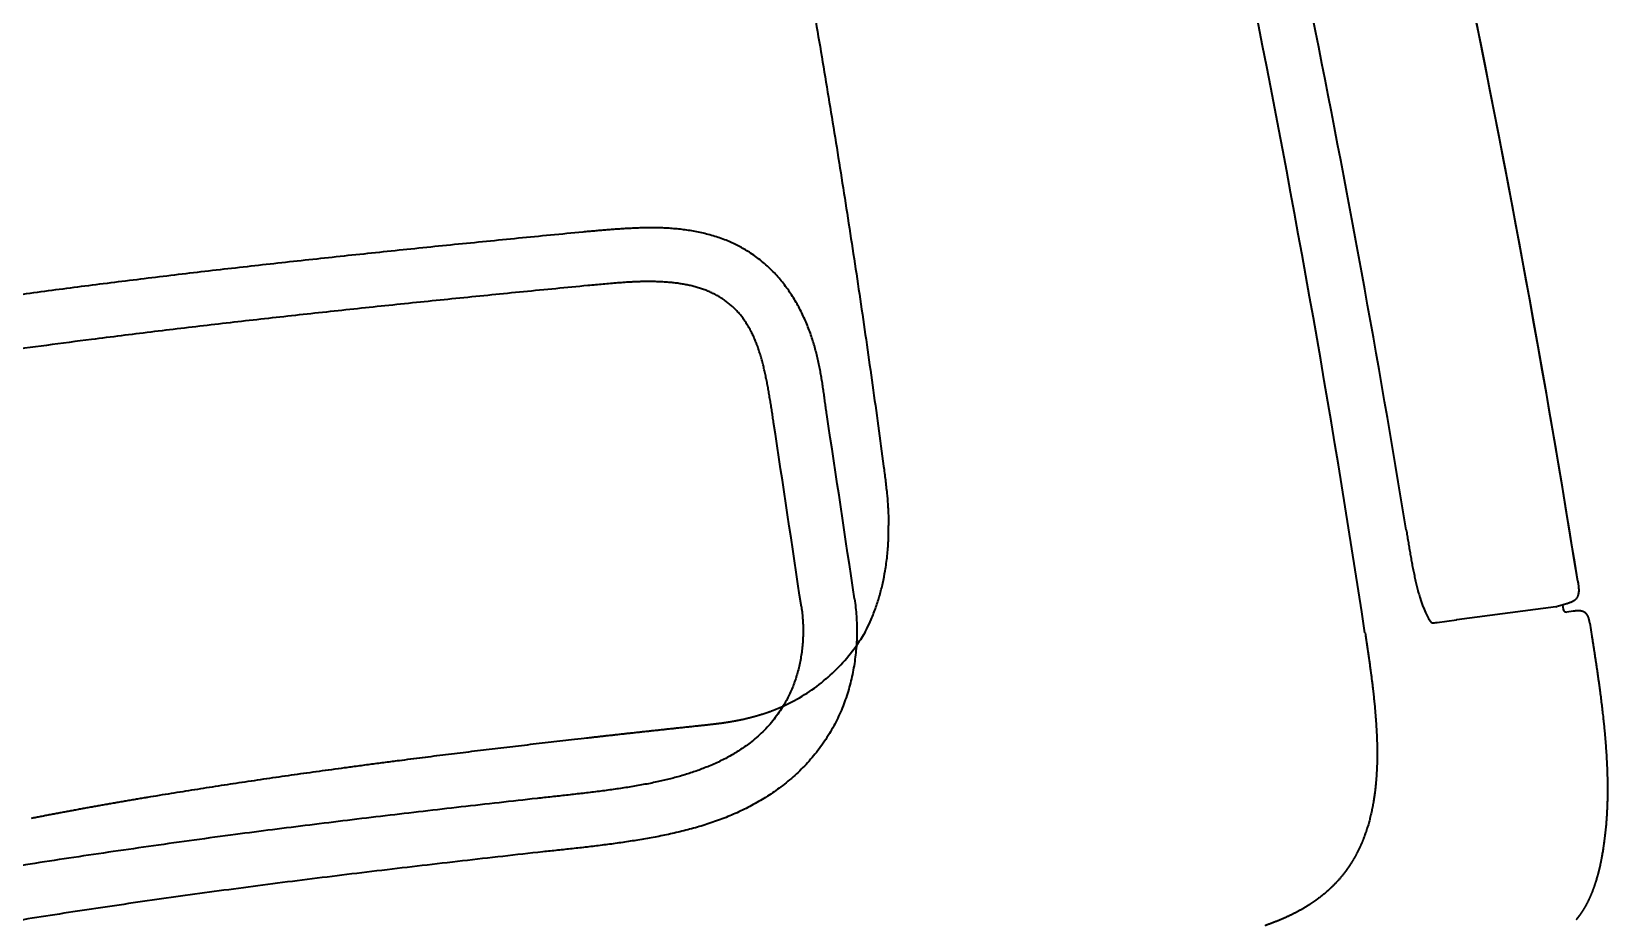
# Model space of a CAD drawing. Header units: millimetres. Extents: x 120 to 10915, y 515 to 8014.
# Drawn here: x 684.7 to 919.2, y 4941.4 to 5073.6 of the extents above; entities that cross this region are included whole.
import ezdxf

# ---------------------------------------------------------------- set-up
doc = ezdxf.new("R2010")
doc.units = ezdxf.units.MM
doc.layers.get('0').update_dxf_attribs({"lineweight": 13})
doc.layers.add('206_Cab_side_and_top_view', color=7, linetype='Continuous', lineweight=13)

# ---------------------------------------------------------------- blocks, each defined once
blk = doc.blocks.new('2458030')
at = {"layer": '206_Cab_side_and_top_view', "color": 3, "lineweight": 35}
for p, q in [((913.06, 1088.38), (911.7, 1088)), ((913.06, 1088.38), (912.45, 1088.21)), ((912.45, 1088.21), (912.55, 1087.58)), ((912.45, 1088.21), (912.55, 1087.58)), ((893.81, 1085.61), (896.69, 1086)), ((911.47, 1087.96), (896.72, 1085.99)), ((896.72, 1085.99), (896.72, 1085.99)), ((914.07, 1087.29), (913.12, 1087.16)), ((883.08, 1084.06), (883.13, 1083.75)), ((883.08, 1084.06), (883.13, 1083.75)), ((883.13, 1083.76), (883.13, 1083.75)), ((916.53, 1085.5), (916.83, 1083.54)), ((916.53, 1085.5), (916.83, 1083.54)), ((783.98, 1070.26), (784.03, 1070.27)), ((784.04, 1070.27), (784.03, 1070.27))]:
    blk.add_line(p, q, dxfattribs=at)
for centre, radius, start, end in [((-1097.3, 770.33), 2037.54, 9.07663, 12.25975), ((-1106.75, 782.09), 2012.61, 8.62918, 11.51515), ((896.71, 1085.93), 0.0636, 78.3983, 105.8373), ((911.3, 1089.54), 1.59, 275.8929, 284.2424), ((913.03, 1087.66), 0.489, 189.0508, 223.4645), ((784.06, 1098.81), 28.67, 325.0794, 329.5547), ((892.5, 1095.19), 9.66, 273.0001, 277.7957), ((784.9, 1098.18), 27.62, 310.5582, 325.1489), ((785.52, 1097.51), 26.71, 295.4491, 310.4972)]:
    blk.add_arc(centre, radius, start, end, dxfattribs=at)
for centre, major_axis, ratio, start_param, end_param in [((-1144.16, 390.73), (-1377.25, -1862.98), 0.840641, 2.452162, 2.538458), ((524.49, 1230.01), (224, -830.79), 0.382585, 1.310997, 1.495679), ((930.76, 1450.2), (-36.35, -365.52), 0.064378, 6.129173, 6.220674), ((913.06, 1087.66), (0.507, 0.092), 0.969966, 3.119996, 4.659013)]:
    blk.add_ellipse(centre, major_axis=major_axis, ratio=ratio, start_param=start_param, end_param=end_param, dxfattribs=at)
for points, degree, knots in [([(786.36, 1252.74), (787.22, 1248.78), (788.91, 1240.85), (791.35, 1228.93), (793.71, 1216.99), (795.99, 1205.03), (798.2, 1193.06), (800.33, 1181.07), (802.38, 1169.07), (804.36, 1157.05), (806.26, 1145.02), (808.08, 1132.98), (809.81, 1120.92), (810.92, 1112.88), (811.45, 1108.85)], 3, [0, 0, 0, 0, 12.155465, 24.323369, 36.49562, 48.670915, 60.845755, 73.021783, 85.198246, 97.374572, 109.552521, 121.732199, 133.915154, 146.097902, 146.097902, 146.097902, 146.097902]), ([(811.45, 1108.85), (811.54, 1108.19), (811.72, 1106.85), (811.92, 1104.98), (812.04, 1103.71), (812.09, 1102.9), (812.14, 1101.84), (812.19, 1100.83), (812.2, 1100.04)], 3, [0, 0, 0, 0, 2.00254, 4.036911, 5.660736, 5.820187, 6.481323, 8.847456, 8.847456, 8.847456, 8.847456]), ([(811.68, 1093.3), (811.74, 1093.67), (811.86, 1094.41), (811.99, 1095.53), (812.09, 1096.66), (812.16, 1097.78), (812.2, 1098.91), (812.2, 1099.66), (812.2, 1100.04)], 3, [0, 0, 0, 0, 1.126737, 2.25372, 3.381339, 4.509467, 5.637941, 6.76678, 6.76678, 6.76678, 6.76678]), ([(889.21, 1099.42), (889.26, 1099.13), (889.35, 1098.56), (889.49, 1097.71), (889.64, 1096.86), (889.78, 1096.01), (889.93, 1095.16), (890.08, 1094.31), (890.24, 1093.46), (890.42, 1092.62), (890.6, 1091.78), (890.79, 1090.96), (891, 1090.15), (891.15, 1089.62), (891.23, 1089.36)], 3, [0, 0, 0, 0, 0.864564, 1.729192, 2.593662, 3.457961, 4.322014, 5.185658, 6.048147, 6.908201, 7.764004, 8.611849, 9.446983, 10.262966, 10.262966, 10.262966, 10.262966]), ([(808.58, 1083.89), (808.71, 1084.14), (809.07, 1084.85), (809.66, 1086.18), (810.32, 1087.85), (810.88, 1089.66), (811.34, 1091.46), (811.58, 1092.69), (811.68, 1093.3)], 3, [0, 0, 0, 0, 0.839799, 2.40305, 4.354936, 6.217231, 8.07752, 9.949079, 9.949079, 9.949079, 9.949079]), ([(914.73, 1091.77), (914.75, 1091.66), (914.78, 1091.45), (914.83, 1091.14), (914.86, 1090.84), (914.88, 1090.55), (914.88, 1090.27), (914.86, 1090.08), (914.83, 1089.89), (914.8, 1089.75), (914.75, 1089.57), (914.69, 1089.45), (914.63, 1089.33), (914.55, 1089.21), (914.45, 1089.08), (914.32, 1088.95), (914.16, 1088.83), (913.99, 1088.72), (913.81, 1088.63), (913.62, 1088.56), (913.43, 1088.49), (913.25, 1088.44), (913.12, 1088.4), (913.06, 1088.38)], 3, [0, 0, 0, 0, 0.331601, 0.641145, 0.93857, 1.225337, 1.501805, 1.773486, 1.805836, 2.078105, 2.213958, 2.349891, 2.478006, 2.627686, 2.779041, 2.974983, 3.176595, 3.375287, 3.580475, 3.778709, 3.980428, 4.174717, 4.362419, 4.362419, 4.362419, 4.362419]), ([(914.73, 1091.77), (914.75, 1091.66), (914.78, 1091.45), (914.83, 1091.14), (914.86, 1090.84), (914.88, 1090.55), (914.88, 1090.27), (914.86, 1090.08), (914.83, 1089.89), (914.8, 1089.75), (914.75, 1089.57), (914.69, 1089.45), (914.63, 1089.33), (914.55, 1089.21), (914.45, 1089.08), (914.32, 1088.95), (914.16, 1088.83), (913.99, 1088.72), (913.81, 1088.63), (913.62, 1088.56), (913.43, 1088.49), (913.25, 1088.44), (913.12, 1088.4), (913.06, 1088.38)], 3, [0, 0, 0, 0, 0.331601, 0.641145, 0.93857, 1.225337, 1.501805, 1.773486, 1.805836, 2.078105, 2.213958, 2.349891, 2.478006, 2.627686, 2.779041, 2.974983, 3.176595, 3.375287, 3.580475, 3.778709, 3.980428, 4.174717, 4.362419, 4.362419, 4.362419, 4.362419]), ([(916.53, 1085.5), (916.49, 1085.72), (916.46, 1085.94), (916.41, 1086.17), (916.29, 1086.52), (916.09, 1086.82), (916, 1086.93), (915.8, 1087.11), (915.55, 1087.23), (915.42, 1087.27), (915.08, 1087.36), (914.72, 1087.36), (914.5, 1087.34), (914.28, 1087.31), (914.07, 1087.29)], 5, [0, 0, 0, 0, 0, 0, 1.17081, 1.17081, 1.17081, 1.883782, 1.883782, 1.883782, 2.588677, 2.588677, 2.588677, 3.716841, 3.716841, 3.716841, 3.716841, 3.716841, 3.716841]), ([(916.53, 1085.5), (916.49, 1085.74), (916.45, 1085.99), (916.39, 1086.25), (916.28, 1086.54), (916.11, 1086.79), (916.07, 1086.83), (916.04, 1086.87), (916, 1086.91)], 5, [0, 0, 0, 0, 0, 0, 1.300568, 1.300568, 1.300568, 1.583535, 1.583535, 1.583535, 1.583535, 1.583535, 1.583535]), ([(883.13, 1083.75), (883.54, 1081.07), (883.94, 1078.39), (884.29, 1075.7), (884.65, 1072.34), (884.82, 1068.98), (884.85, 1068.33), (884.95, 1065.07), (884.82, 1061.82), (884.54, 1059.2), (883.92, 1056.25), (882.87, 1053.46), (882.73, 1053.1), (882.57, 1052.74), (882.41, 1052.39)], 5, [0, 0, 0, 0, 0, 0, 13.656036, 13.656036, 13.656036, 16.965693, 16.965693, 16.965693, 30.078824, 30.078824, 30.078824, 32.046417, 32.046417, 32.046417, 32.046417, 32.046417, 32.046417]), ([(916.83, 1083.54), (917.29, 1080.59), (917.74, 1077.67), (918.15, 1074.78), (918.74, 1069.88), (919.07, 1065.14), (919.16, 1063.2), (919.2, 1059.88), (919.06, 1056.79), (918.96, 1055.5), (918.72, 1053.22), (918.41, 1051.23), (918.25, 1050.37), (917.86, 1048.55), (917.44, 1047.08), (917.19, 1046.33), (916.73, 1045.07), (916.15, 1043.88), (915.87, 1043.35), (915.44, 1042.64), (914.94, 1041.94), (914.8, 1041.76), (914.66, 1041.58), (914.52, 1041.4)], 5, [0, 0, 0, 0, 0, 0, 16.042035, 16.042035, 16.042035, 27.362107, 27.362107, 27.362107, 35.963131, 35.963131, 35.963131, 43.506597, 43.506597, 43.506597, 53.577931, 53.577931, 53.577931, 61.409728, 61.409728, 61.409728, 64.171493, 64.171493, 64.171493, 64.171493, 64.171493, 64.171493]), ([(916.83, 1083.54), (917.29, 1080.59), (917.74, 1077.67), (918.15, 1074.78), (918.74, 1069.88), (919.07, 1065.14), (919.16, 1063.2), (919.2, 1059.88), (919.06, 1056.79), (918.96, 1055.5), (918.72, 1053.22), (918.41, 1051.23), (918.25, 1050.37), (917.86, 1048.55), (917.44, 1047.08), (917.19, 1046.33), (916.73, 1045.07), (916.15, 1043.88), (915.87, 1043.35), (915.44, 1042.64), (914.94, 1041.94), (914.8, 1041.76), (914.66, 1041.58), (914.52, 1041.4)], 5, [0, 0, 0, 0, 0, 0, 16.042035, 16.042035, 16.042035, 27.362107, 27.362107, 27.362107, 35.963131, 35.963131, 35.963131, 43.506597, 43.506597, 43.506597, 53.577931, 53.577931, 53.577931, 61.409728, 61.409728, 61.409728, 64.171493, 64.171493, 64.171493, 64.171493, 64.171493, 64.171493]), ([(790.48, 1071.2), (791.27, 1071.37), (792.06, 1071.57), (792.84, 1071.79), (794.01, 1072.16), (795.16, 1072.6), (795.55, 1072.75), (796.08, 1072.97), (796.59, 1073.21), (796.73, 1073.27), (796.86, 1073.33), (796.99, 1073.39)], 5, [0, 0, 0, 0, 0, 0, 4.049237, 4.049237, 4.049237, 6.152055, 6.152055, 6.152055, 6.885675, 6.885675, 6.885675, 6.885675, 6.885675, 6.885675]), ([(684.66, 1056.5), (690.77, 1057.69), (697.05, 1058.83), (703.47, 1059.91), (717.81, 1062.18), (732.57, 1064.23), (740.68, 1065.28), (754.18, 1066.95), (767.82, 1068.51), (773.19, 1069.11), (778.58, 1069.69), (783.98, 1070.26)], 5, [0, 0, 0, 0, 0, 0, 50.287356, 50.287356, 50.287356, 110.320578, 110.320578, 110.320578, 149.201711, 149.201711, 149.201711, 149.201711, 149.201711, 149.201711]), ([(784.04, 1070.27), (784.8, 1070.35), (785.57, 1070.43), (786.34, 1070.52), (787.63, 1070.68), (788.92, 1070.89), (789.44, 1070.99), (789.96, 1071.09), (790.48, 1071.2)], 5, [0, 0, 0, 0, 0, 0, 3.856056, 3.856056, 3.856056, 6.508959, 6.508959, 6.508959, 6.508959, 6.508959, 6.508959]), ([(882.41, 1052.39), (881.93, 1051.32), (881.38, 1050.29), (880.76, 1049.29), (879.64, 1047.79), (878.36, 1046.43), (877.86, 1045.95), (876.99, 1045.18), (876.07, 1044.47), (875.7, 1044.2), (875.32, 1043.94), (874.94, 1043.69)], 5, [0, 0, 0, 0, 0, 0, 5.851787, 5.851787, 5.851787, 9.341839, 9.341839, 9.341839, 11.642183, 11.642183, 11.642183, 11.642183, 11.642183, 11.642183])]:
    blk.add_open_spline(points, degree=degree, knots=knots, dxfattribs=at)
blk.add_open_spline([(874.94, 1043.69), (873.68, 1042.87), (872.35, 1042.14), (870.98, 1041.51), (869.57, 1040.96), (868.15, 1040.47)], degree=5, dxfattribs=at)
blk = doc.blocks.new('2458034')
at = {"layer": '206_Cab_side_and_top_view', "color": 3, "lineweight": 35}
for points in [[(807.12, 1089.11, 0.000923), (803, 1116.55)], [(799.21, 1087.94, 0.000923), (795.09, 1115.35)]]:
    blk.add_lwpolyline(points, format="xyb", dxfattribs=at)
for points, knots in [([(803, 1116.55), (802.95, 1116.84), (802.87, 1117.41), (802.75, 1118.26), (802.64, 1119.11), (802.52, 1119.95), (802.4, 1120.8), (802.27, 1121.66), (802.12, 1122.53), (801.96, 1123.41), (801.78, 1124.31), (801.57, 1125.21), (801.34, 1126.12), (801.08, 1127.04), (800.79, 1127.97), (800.47, 1128.9), (800.11, 1129.83), (799.71, 1130.75), (799.28, 1131.68), (798.82, 1132.59), (798.31, 1133.48), (797.76, 1134.36), (797.18, 1135.22), (796.56, 1136.05), (795.9, 1136.86), (795.17, 1137.66), (794.38, 1138.45), (793.52, 1139.21), (792.61, 1139.93), (791.49, 1140.72), (790.12, 1141.53), (788.72, 1142.2), (787.53, 1142.68), (786.57, 1143.01), (785.61, 1143.3), (784.63, 1143.55), (783.65, 1143.76), (782.67, 1143.94), (781.7, 1144.08), (780.73, 1144.18), (779.77, 1144.26), (778.82, 1144.32), (777.88, 1144.35), (776.96, 1144.36), (776.05, 1144.35), (775.16, 1144.33), (774.28, 1144.29), (773.42, 1144.25), (772.57, 1144.2), (771.73, 1144.14), (770.9, 1144.08), (770.07, 1144.01), (769.24, 1143.95), (768.41, 1143.87), (767.56, 1143.8), (766.99, 1143.74), (766.7, 1143.72)], [0, 0, 0, 0, 0.867361, 1.72394, 2.576394, 3.430221, 4.289852, 5.158775, 6.03963, 6.934301, 7.844008, 8.76937, 9.71049, 10.667015, 11.638221, 12.623042, 13.620203, 14.628174, 15.645511, 16.670404, 17.701193, 18.736266, 19.774121, 20.813403, 21.852947, 22.891782, 24.049243, 25.204241, 26.356424, 27.505669, 29.321649, 31.130156, 32.148877, 33.164323, 34.175796, 35.182396, 36.183045, 37.176517, 38.161486, 39.136537, 40.10023, 41.051394, 41.988972, 42.912085, 43.820168, 44.713035, 45.590969, 46.454726, 47.305926, 48.146539, 48.979552, 49.808725, 50.638699, 51.475214, 52.324932, 53.195369, 53.195369, 53.195369, 53.195369]), ([(766.7, 1143.72), (763.5, 1143.41), (757.13, 1142.79), (747.62, 1141.85), (738.2, 1140.89), (728.86, 1139.9), (719.62, 1138.89), (710.48, 1137.86), (701.48, 1136.78), (692.63, 1135.68), (683.95, 1134.54), (675.49, 1133.36), (667.27, 1132.15), (659.3, 1130.9), (651.61, 1129.61), (644.22, 1128.3), (637.14, 1126.95), (630.22, 1125.54), (623.5, 1124.07), (617.63, 1122.7), (612.71, 1121.47), (608.66, 1120.4), (604.79, 1119.33), (601.09, 1118.25), (597.56, 1117.17), (594.19, 1116.08), (590.98, 1114.99), (587.82, 1113.86), (584.7, 1112.68), (581.79, 1111.51), (579.2, 1110.42), (576.9, 1109.4), (574.7, 1108.38), (572.6, 1107.35), (570.59, 1106.33), (568.67, 1105.31), (566.83, 1104.28), (564.85, 1103.13), (562.78, 1101.86), (560.64, 1100.46), (558.66, 1099.08), (556.79, 1097.7), (554.93, 1096.24), (553.09, 1094.69), (551.28, 1093.05), (549.6, 1091.43), (548.55, 1090.34), (548.04, 1089.8)], [0, 0, 0, 0, 9.646112, 19.196488, 28.665325, 38.054714, 47.357651, 56.558772, 65.636995, 74.567094, 83.321952, 91.873812, 100.19677, 108.267661, 116.067476, 123.579553, 130.791351, 137.693188, 144.74851, 151.436434, 155.786716, 159.967931, 163.982483, 167.833424, 171.525186, 175.062158, 178.449889, 181.69395, 185.156087, 188.456007, 191.074129, 193.591536, 196.016606, 198.351793, 200.605068, 202.778568, 204.879571, 206.909631, 209.653656, 212.168794, 214.58188, 216.899725, 219.12573, 221.681488, 224.120574, 226.44947, 228.669831, 228.669831, 228.669831, 228.669831]), ([(767.46, 1135.75), (764.26, 1135.45), (757.91, 1134.83), (748.42, 1133.89), (739.02, 1132.93), (729.72, 1131.95), (720.51, 1130.94), (711.41, 1129.91), (702.45, 1128.84), (694.3, 1127.83), (686.95, 1126.87), (680.4, 1125.97), (673.99, 1125.06), (667.72, 1124.12), (661.62, 1123.16), (655.69, 1122.19), (649.93, 1121.19), (644.04, 1120.12), (638.06, 1118.97), (631.82, 1117.7), (625.7, 1116.37), (619.72, 1114.97), (614.07, 1113.56), (608.76, 1112.14), (603.78, 1110.72), (599.13, 1109.28), (594.78, 1107.85), (591.05, 1106.52), (587.87, 1105.32), (585.19, 1104.26), (582.65, 1103.19), (580.24, 1102.13), (577.97, 1101.07), (575.81, 1100.02), (573.77, 1098.97), (571.61, 1097.8), (569.36, 1096.51), (567.27, 1095.23), (565.53, 1094.1), (564.1, 1093.13), (562.75, 1092.16), (561.54, 1091.25), (560.46, 1090.41), (559.5, 1089.63), (558.59, 1088.85), (557.71, 1088.08), (556.86, 1087.31), (556.06, 1086.54), (555.28, 1085.78), (554.55, 1085.04), (554.09, 1084.55), (553.87, 1084.32)], [0, 0, 0, 0, 9.629296, 19.159769, 28.604418, 37.965311, 47.23436, 56.396211, 65.42956, 74.308929, 81.044313, 87.658578, 94.13947, 100.475429, 106.656091, 112.672241, 118.515895, 124.180123, 130.621909, 136.799001, 143.272057, 149.417139, 155.234655, 160.727946, 165.903505, 170.771177, 175.343409, 179.634794, 182.657018, 185.539682, 188.290127, 190.915724, 193.422889, 195.821592, 198.115117, 200.313382, 203.181601, 205.891003, 207.679054, 209.402685, 211.061954, 212.663505, 213.934187, 215.169743, 216.371752, 217.54174, 218.683433, 219.796019, 220.884061, 221.950001, 222.904511, 222.904511, 222.904511, 222.904511]), ([(795.09, 1115.35), (795.04, 1115.63), (794.96, 1116.2), (794.83, 1117.05), (794.7, 1117.89), (794.56, 1118.71), (794.43, 1119.53), (794.29, 1120.33), (794.14, 1121.12), (793.99, 1121.9), (793.83, 1122.67), (793.65, 1123.42), (793.47, 1124.16), (793.27, 1124.89), (793.06, 1125.59), (792.84, 1126.29), (792.59, 1126.96), (792.33, 1127.62), (792.05, 1128.26), (791.75, 1128.89), (791.42, 1129.49), (791.08, 1130.07), (790.72, 1130.61), (790.34, 1131.13), (789.94, 1131.62), (789.52, 1132.09), (789.07, 1132.54), (788.59, 1132.96), (788.1, 1133.36), (787.58, 1133.73), (787.04, 1134.07), (786.48, 1134.38), (785.89, 1134.67), (785.29, 1134.94), (784.67, 1135.18), (784.04, 1135.39), (783.39, 1135.58), (782.72, 1135.75), (782.04, 1135.89), (781.35, 1136.01), (780.64, 1136.12), (779.88, 1136.2), (779.05, 1136.27), (778.17, 1136.32), (777.27, 1136.35), (776.47, 1136.36), (775.77, 1136.35), (775.17, 1136.33), (774.57, 1136.31), (773.82, 1136.28), (772.92, 1136.22), (771.86, 1136.15), (770.79, 1136.06), (769.7, 1135.96), (768.59, 1135.86), (767.84, 1135.79), (767.46, 1135.75)], [0, 0, 0, 0, 0.868457, 1.725754, 2.572292, 3.408338, 4.234026, 5.049384, 5.854352, 6.648805, 7.43259, 8.205513, 8.967392, 9.718072, 10.457437, 11.185461, 11.902168, 12.607705, 13.314149, 14.009757, 14.695138, 15.371054, 16.016334, 16.65469, 17.287308, 17.915496, 18.551597, 19.18614, 19.820722, 20.456909, 21.096192, 21.739885, 22.389163, 23.044963, 23.707915, 24.37862, 25.057383, 25.744323, 26.439404, 27.142454, 27.853207, 28.571311, 29.450899, 30.340143, 31.238545, 32.145834, 32.740318, 33.338627, 33.940842, 34.547164, 35.588202, 36.644399, 37.719066, 38.81665, 39.927345, 41.072722, 41.072722, 41.072722, 41.072722]), ([(807.12, 1089.11), (807.18, 1088.69), (807.3, 1087.83), (807.41, 1086.55), (807.47, 1085.26), (807.48, 1083.98), (807.44, 1082.7), (807.35, 1081.41), (807.2, 1080.13), (807, 1078.84), (806.75, 1077.56), (806.44, 1076.29), (806.07, 1075.04), (805.65, 1073.79), (805.17, 1072.57), (804.63, 1071.37), (804.04, 1070.2), (803.38, 1069.05), (802.66, 1067.92), (801.87, 1066.81), (801.03, 1065.75), (800.14, 1064.73), (799.21, 1063.76), (798.23, 1062.84), (797.22, 1061.96), (796.2, 1061.16), (795.17, 1060.42), (794.16, 1059.73), (793.12, 1059.1), (792.06, 1058.5), (791, 1057.94), (789.92, 1057.42), (788.83, 1056.94), (787.72, 1056.49), (786.6, 1056.07), (785.45, 1055.68), (784.31, 1055.31), (783.16, 1054.98), (782.01, 1054.68), (780.86, 1054.39), (779.72, 1054.13), (778.58, 1053.89), (777.44, 1053.67), (776.3, 1053.46), (775.17, 1053.27), (774.04, 1053.09), (772.91, 1052.92), (771.79, 1052.75), (770.67, 1052.6), (769.55, 1052.46), (768.44, 1052.32), (767.33, 1052.19), (766.23, 1052.06), (765.13, 1051.94), (764.03, 1051.82), (762.94, 1051.7), (761.85, 1051.59), (761.12, 1051.51), (760.76, 1051.47)], [0, 0, 0, 0, 1.297757, 2.584967, 3.867366, 5.149157, 6.433248, 7.72143, 9.014582, 10.312857, 11.615954, 12.92303, 14.233116, 15.545165, 16.858176, 18.171262, 19.483712, 20.794986, 22.15344, 23.509765, 24.863547, 26.214328, 27.561615, 28.904676, 30.242933, 31.575578, 32.807034, 34.032418, 35.251045, 36.462599, 37.666582, 38.862835, 40.051284, 41.231964, 42.449978, 43.659936, 44.862087, 46.056707, 47.244099, 48.424556, 49.598381, 50.765862, 51.927197, 53.082724, 54.232676, 55.377256, 56.516564, 57.651005, 58.780427, 59.905264, 61.025386, 62.141234, 63.252672, 64.360185, 65.463656, 66.563307, 67.659272, 68.751637, 68.751637, 68.751637, 68.751637]), ([(799.21, 1087.94), (799.26, 1087.61), (799.34, 1086.97), (799.43, 1086), (799.47, 1085.03), (799.48, 1084.06), (799.45, 1083.09), (799.38, 1082.14), (799.27, 1081.18), (799.12, 1080.24), (798.94, 1079.3), (798.71, 1078.38), (798.45, 1077.47), (798.14, 1076.57), (797.8, 1075.7), (797.41, 1074.84), (796.99, 1074.01), (796.48, 1073.12), (795.88, 1072.18), (795.15, 1071.2), (794.36, 1070.25), (793.49, 1069.34), (792.56, 1068.48), (791.66, 1067.75), (790.82, 1067.13), (790.03, 1066.59), (789.22, 1066.09), (788.38, 1065.61), (787.52, 1065.16), (786.64, 1064.73), (785.74, 1064.33), (784.86, 1063.97), (784, 1063.65), (783.16, 1063.35), (782.31, 1063.08), (781.46, 1062.82), (780.59, 1062.57), (779.72, 1062.34), (778.83, 1062.13), (777.92, 1061.92), (776.95, 1061.71), (775.94, 1061.52), (774.9, 1061.33), (773.86, 1061.15), (772.81, 1060.99), (771.76, 1060.83), (770.7, 1060.68), (769.64, 1060.54), (768.57, 1060.4), (767.49, 1060.27), (766.41, 1060.15), (765.33, 1060.02), (764.24, 1059.9), (763.15, 1059.78), (762.06, 1059.66), (760.97, 1059.54), (760.24, 1059.46), (759.88, 1059.42)], [0, 0, 0, 0, 0.981707, 1.956775, 2.926956, 3.893481, 4.857136, 5.818336, 6.777204, 7.733637, 8.687507, 9.638416, 10.586086, 11.53029, 12.47093, 13.408072, 14.341982, 15.273141, 16.480942, 17.686984, 18.93937, 20.19445, 21.454544, 22.721983, 23.666875, 24.617422, 25.574335, 26.5378, 27.508359, 28.486121, 29.471168, 30.463476, 31.342974, 32.227898, 33.118099, 34.013392, 34.913575, 35.818434, 36.727749, 37.641349, 38.638496, 39.685709, 40.737665, 41.794233, 42.855331, 43.920932, 44.991022, 46.065661, 47.144467, 48.227761, 49.314857, 50.405704, 51.499432, 52.595571, 53.692845, 54.79021, 55.885856, 55.885856, 55.885856, 55.885856]), ([(759.88, 1059.42), (758, 1059.21), (754.24, 1058.79), (748.59, 1058.15), (742.94, 1057.5), (737.31, 1056.84), (731.69, 1056.16), (726.1, 1055.47), (720.55, 1054.77), (714.82, 1054.02), (708.91, 1053.23), (702.84, 1052.38), (696.86, 1051.52), (690.98, 1050.65), (685.2, 1049.76), (679.53, 1048.85), (673.98, 1047.92), (667.84, 1046.86), (661.17, 1045.65), (654, 1044.28), (647.11, 1042.88), (640.48, 1041.45), (634.14, 1040.01), (628.07, 1038.55), (622.28, 1037.07), (617.33, 1035.73), (613.14, 1034.54), (609.68, 1033.52), (606.35, 1032.49), (603.22, 1031.49), (600.28, 1030.51), (597.54, 1029.56), (594.89, 1028.62), (592.34, 1027.67), (589.87, 1026.72), (587.5, 1025.77), (585.2, 1024.82), (582.85, 1023.81), (580.45, 1022.74), (578.01, 1021.59), (575.68, 1020.46), (573.45, 1019.32), (571.33, 1018.19), (569.3, 1017.06), (567.37, 1015.93), (565.62, 1014.86), (564.03, 1013.85), (562.6, 1012.9), (561.23, 1011.96), (559.91, 1011.01), (558.65, 1010.07), (557.43, 1009.13), (556.27, 1008.2), (554.87, 1007.02), (553.27, 1005.61), (551.51, 1003.94), (549.89, 1002.28), (548.5, 1000.75), (547.34, 999.37), (546.38, 998.17), (545.5, 997), (544.68, 995.83), (543.86, 994.59), (543.05, 993.29), (542.27, 991.91), (541.57, 990.54), (540.96, 989.25), (540.44, 988.03), (540, 986.88), (539.59, 985.76), (539.35, 985.01), (539.23, 984.64)], [0, 0, 0, 0, 5.672764, 11.358869, 17.047199, 22.726839, 28.388089, 34.021252, 39.618012, 45.169794, 51.37542, 57.504539, 63.548072, 69.497836, 75.346594, 81.087774, 86.71569, 92.225357, 99.775393, 107.07303, 114.111223, 120.885028, 127.39236, 133.632107, 139.605676, 145.315741, 149.040951, 152.647588, 156.139724, 159.517381, 162.509284, 165.409423, 168.221689, 170.946408, 173.587729, 176.146059, 178.625508, 181.026742, 183.824535, 186.516465, 189.109715, 191.605732, 194.01209, 196.32978, 198.566212, 200.722347, 202.489292, 204.204097, 205.871284, 207.490971, 209.067496, 210.600867, 212.094796, 213.549559, 216.080009, 218.499299, 220.821234, 223.047689, 224.697065, 226.204916, 227.670175, 229.097774, 230.48622, 232.121227, 233.704847, 235.237912, 236.727513, 237.990043, 239.217449, 240.412166, 241.574555, 241.574555, 241.574555, 241.574555]), ([(760.76, 1051.47), (758.76, 1051.25), (754.77, 1050.8), (748.78, 1050.12), (742.79, 1049.43), (736.82, 1048.72), (730.87, 1048), (724.96, 1047.27), (719.1, 1046.52), (713.3, 1045.75), (707.57, 1044.97), (701.92, 1044.17), (696.34, 1043.36), (690.86, 1042.54), (685.47, 1041.7), (680.19, 1040.85), (675.01, 1039.98), (669.16, 1038.97), (662.71, 1037.8), (655.7, 1036.45), (648.95, 1035.09), (642.78, 1033.77), (637.15, 1032.49), (632.05, 1031.28), (627.15, 1030.06), (622.45, 1028.83), (617.95, 1027.6), (613.66, 1026.36), (609.55, 1025.11), (605.87, 1023.94), (602.59, 1022.85), (599.68, 1021.84), (596.89, 1020.83), (594.02, 1019.75), (591.07, 1018.59), (588.06, 1017.34), (585.22, 1016.11), (582.53, 1014.88), (579.98, 1013.66), (577.57, 1012.45), (575.3, 1011.24), (572.87, 1009.88), (570.42, 1008.43), (567.99, 1006.89), (565.84, 1005.43), (563.85, 1003.99), (561.95, 1002.52), (560.12, 1001), (558.39, 999.45), (556.81, 997.92), (555.49, 996.55), (554.4, 995.34), (553.58, 994.36), (552.88, 993.49), (552.29, 992.71), (551.73, 991.94), (551.1, 991.03), (550.43, 990), (549.73, 988.84), (549.11, 987.69), (548.55, 986.57), (548.05, 985.46), (547.61, 984.38), (547.21, 983.3), (546.97, 982.57), (546.85, 982.21)], [0, 0, 0, 0, 6.022387, 12.056927, 18.089967, 24.109141, 30.102361, 36.058989, 41.968396, 47.821603, 53.609249, 59.324021, 64.958082, 70.504912, 75.958522, 81.313495, 86.565061, 91.708746, 99.104842, 106.248287, 113.132175, 119.751696, 125.190498, 130.433997, 135.482414, 140.336958, 144.999711, 149.47344, 153.761643, 157.867947, 161.057585, 164.133925, 167.099811, 169.959761, 173.359324, 176.606792, 179.705784, 182.663213, 185.484266, 188.178301, 190.747602, 193.202359, 196.531818, 199.271511, 201.860949, 204.311609, 206.634061, 209.092477, 211.414841, 213.610639, 215.694528, 217.121439, 218.497431, 219.504478, 220.484668, 221.438944, 222.368231, 223.780165, 225.135954, 226.439489, 227.694944, 228.898452, 230.070748, 231.219233, 232.352996, 232.352996, 232.352996, 232.352996])]:
    blk.add_open_spline(points, degree=3, knots=knots, dxfattribs=at)

msp = doc.modelspace()

# ---------------------------------------------------------------- block references
at = {"color": 7, "lineweight": 35}
for name in ['2458030', '2458034']:
    msp.add_blockref(name, (0, 3900), dxfattribs=at)

doc.saveas('drawing.dxf')
